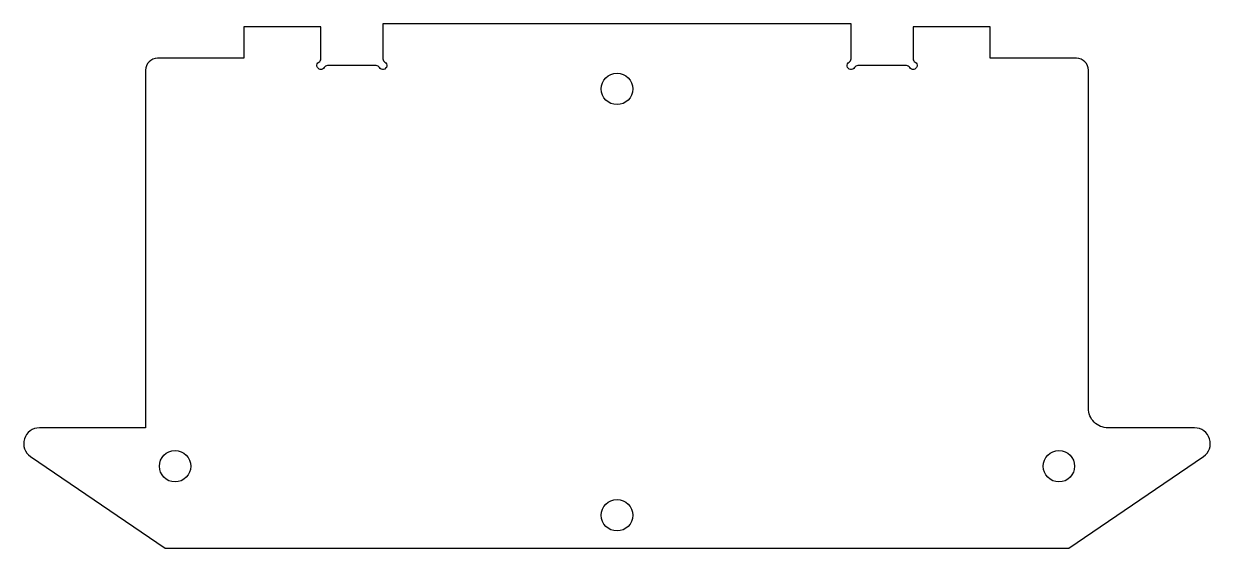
# Model space of a CAD drawing. Header units: inches. Extents: x -3.77 to 3.79, y -2.01 to 1.33.
import ezdxf

# ---------------------------------------------------------------- set-up
doc = ezdxf.new("R2010")
doc.units = ezdxf.units.IN
doc.layers.get('0').update_dxf_attribs({"linetype": 'CONTINUOUS'})

msp = doc.modelspace()

# ---------------------------------------------------------------- linework, layer by layer
msp.add_lwpolyline([(3.01, 1.035, 0.417279), (2.9344, 1.1114), (2.385, 1.1114), (2.385, 1.3128), (1.895, 1.3128), (1.895, 1.1087, 0.267949), (1.9075, 1.087, -1.303225), (1.8733, 1.0529, 0.267949), (1.8517, 1.0654), (1.5433, 1.0654, 0.267949), (1.5216, 1.0529, -1.303225), (1.4875, 1.087, 0.267949), (1.5, 1.1087), (1.5, 1.3318), (-1.48, 1.3318), (-1.48, 1.1087, 0.267949), (-1.4675, 1.087, -1.303225), (-1.5017, 1.0529, 0.267949), (-1.5233, 1.0654), (-1.8317, 1.0654, 0.267949), (-1.8534, 1.0529, -1.303225), (-1.8875, 1.087, 0.267949), (-1.875, 1.1087), (-1.875, 1.3128), (-2.365, 1.3128), (-2.365, 1.1114), (-2.9144, 1.1114, 0.417279), (-2.99, 1.035, -0.002613), (-2.99, 1.0337), (-2.99, -1.2426), (-3.6659, -1.2426, 0.737978), (-3.7222, -1.4252), (-2.865, -2.0099), (2.885, -2.0099), (3.7422, -1.4252, 0.737978), (3.6859, -1.2426), (3.135, -1.2426, -0.414214), (3.01, -1.1176), (3.01, 1.0337, -0.002613)], format="xyb", close=True)
for centre in [(0.01, 0.9164), (-2.8025, -1.4871), (2.8225, -1.4871), (0.01, -1.7996)]:
    msp.add_circle(centre, 0.1)

doc.saveas('drawing.dxf')
